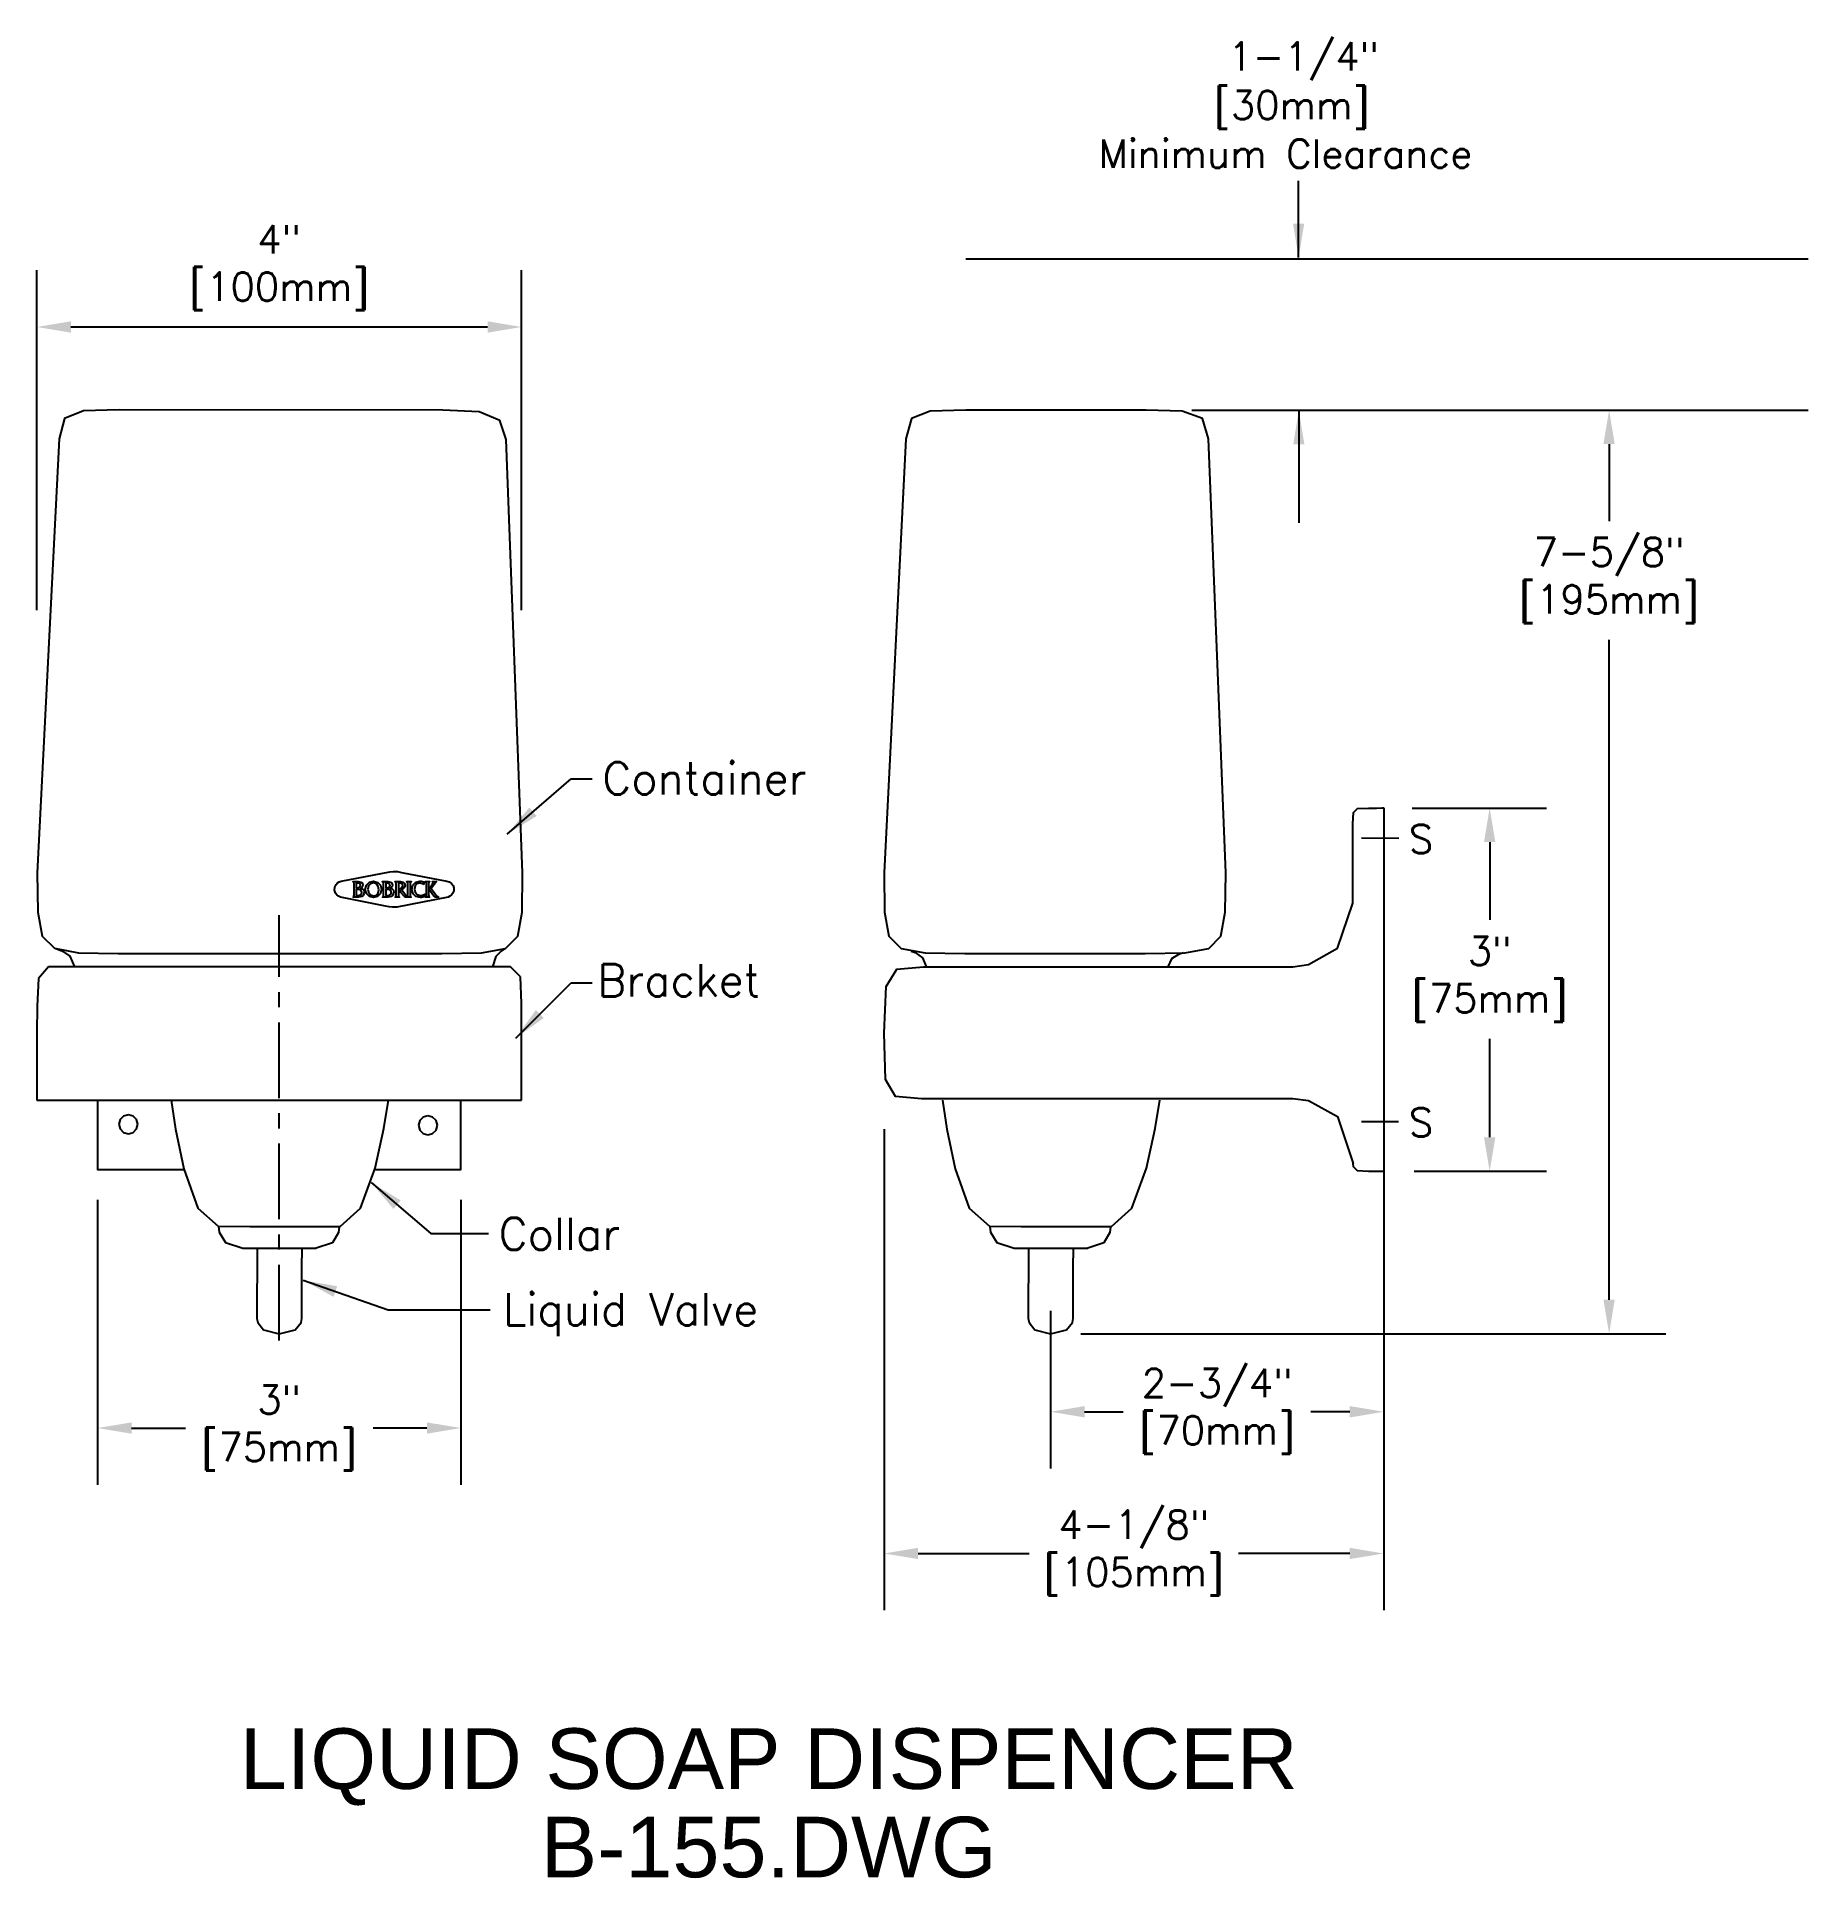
# Model space of a CAD drawing. Extents: x -2.5 to 12.1, y -0.9 to 14.3.
import ezdxf
from ezdxf.enums import TextEntityAlignment as Align

# ---------------------------------------------------------------- set-up
doc = ezdxf.new("R2010")
doc.units = 0
doc.header["$MEASUREMENT"] = 0
doc.header["$PDMODE"] = 35
doc.header["$PDSIZE"] = 0.000315
doc.linetypes.add('CENTERX2', pattern=[4, 2.5, -0.5, 0.5, -0.5])
doc.layers.get('0').update_dxf_attribs({"linetype": 'CONTINUOUS'})
doc.layers.get('DEFPOINTS').update_dxf_attribs({"linetype": 'CONTINUOUS'})
for name, color, linetype in [('DETAIL', 4, 'CONTINUOUS'), ('DIM', 1, 'CONTINUOUS'), ('TEXT', 2, 'CONTINUOUS')]:
    doc.layers.add(name, color=color, linetype=linetype)
doc.styles.add('ARIAL_5', font='ARIAL.TTF', dxfattribs={"height": 5})
doc.styles.add('DIM_S_8', font='simplex.shx', dxfattribs={"height": 0.234375})
doc.dimstyles.new('DIM_S_7', dxfattribs={"dimtxt": 0.12, "dimasz": 0.28125, "dimexe": 0.46875, "dimexo": 0.25, "dimgap": 0.09375, "dimtad": 1, "dimtih": 1, "dimtoh": 1, "dimdec": 4, "dimrnd": 0.0625, "dimzin": 0, "dimtxsty": 'DIM_S_8', "dimcen": 0.09375, "dimaunit": 1, "dimazin": 3, "dimtfac": 1, "dimtdec": 4, "dimtofl": 0, "dimtmove": 0, "dimatfit": 3, "dimtolj": 1, "dimtzin": 0})

# ---------------------------------------------------------------- blocks, each defined once
blk = doc.blocks.new('TBLK_TX')
blk = doc.blocks.new('*D10')
at = {"color": 0, "linetype": 'BYBLOCK'}
for p, q in [((-2.533, 9.576), (-2.533, 12.383)), ((1.467, 9.576), (1.467, 12.383)), ((-2.252, 11.914), (1.186, 11.914))]:
    blk.add_line(p, q, dxfattribs=at)
for points in [[(-2.252, 11.961), (-2.252, 11.867), (-2.533, 11.914)], [(1.186, 11.961), (1.186, 11.867), (1.467, 11.914)]]:
    blk.add_solid(points, dxfattribs=at)
at = {"layer": 'DEFPOINTS', "color": 0, "linetype": 'BYBLOCK'}
for p in [(1.467, 11.914), (-2.533, 9.326), (1.467, 9.326)]:
    blk.add_point(p, dxfattribs=at)
at = {"color": 0, "linetype": 'BYBLOCK', "insert": (-0.533, 12.404), "char_height": 0.2344, "attachment_point": 5, "style": 'DIM_S_8'}
blk.add_mtext('\\A1;4"\\P[100mm]', dxfattribs=at)
blk = doc.blocks.new('*D11')
at = {"color": 0, "linetype": 'BYBLOCK'}
for p, q in [((7.249, 11.228), (10.912, 11.228)), ((10.444, 10.947), (10.444, 10.312)), ((10.444, 3.884), (10.444, 9.332)), ((6.084, 3.603), (10.912, 3.603))]:
    blk.add_line(p, q, dxfattribs=at)
for points in [[(10.397, 10.947), (10.49, 10.947), (10.444, 11.228)], [(10.397, 3.884), (10.49, 3.884), (10.444, 3.603)]]:
    blk.add_solid(points, dxfattribs=at)
at = {"layer": 'DEFPOINTS', "color": 0, "linetype": 'BYBLOCK'}
for p in [(6.999, 11.228), (5.834, 3.603), (10.444, 3.603)]:
    blk.add_point(p, dxfattribs=at)
at = {"color": 0, "linetype": 'BYBLOCK', "insert": (10.444, 9.822), "char_height": 0.2344, "attachment_point": 5, "style": 'DIM_S_8'}
blk.add_mtext('\\A1;7-5/8"\\P[195mm]', dxfattribs=at)
blk = doc.blocks.new('*D12')
at = {"color": 0, "linetype": 'BYBLOCK'}
for p, q in [((8.818, 7.943), (9.927, 7.943)), ((9.458, 7.662), (9.458, 7.019)), ((9.458, 5.225), (9.458, 6.039)), ((8.834, 4.944), (9.927, 4.944))]:
    blk.add_line(p, q, dxfattribs=at)
for points in [[(9.411, 7.662), (9.505, 7.662), (9.458, 7.943)], [(9.411, 5.225), (9.505, 5.225), (9.458, 4.944)]]:
    blk.add_solid(points, dxfattribs=at)
at = {"layer": 'DEFPOINTS', "color": 0, "linetype": 'BYBLOCK'}
for p in [(8.568, 7.943), (8.584, 4.944), (9.458, 4.944)]:
    blk.add_point(p, dxfattribs=at)
at = {"color": 0, "linetype": 'BYBLOCK', "insert": (9.458, 6.529), "char_height": 0.2344, "attachment_point": 5, "style": 'DIM_S_8'}
blk.add_mtext('\\A1;3"\\P[75mm]', dxfattribs=at)
blk = doc.blocks.new('*D13')
at = {"color": 0, "linetype": 'BYBLOCK'}
for p, q in [((8.584, 4.694), (8.584, 2.49)), ((5.834, 3.792), (5.834, 2.49)), ((6.115, 2.959), (6.434, 2.959)), ((8.303, 2.959), (7.983, 2.959))]:
    blk.add_line(p, q, dxfattribs=at)
for points in [[(6.115, 3.006), (6.115, 2.912), (5.834, 2.959)], [(8.303, 3.006), (8.303, 2.912), (8.584, 2.959)]]:
    blk.add_solid(points, dxfattribs=at)
at = {"layer": 'DEFPOINTS', "color": 0, "linetype": 'BYBLOCK'}
for p in [(8.584, 4.944), (5.834, 4.042), (5.834, 2.959)]:
    blk.add_point(p, dxfattribs=at)
at = {"color": 0, "linetype": 'BYBLOCK', "insert": (7.209, 2.963), "char_height": 0.2344, "attachment_point": 5, "style": 'DIM_S_8'}
blk.add_mtext('\\A1;2-3/4"\\P[70mm]', dxfattribs=at)
blk = doc.blocks.new('*D14')
at = {"color": 0, "linetype": 'BYBLOCK'}
for p, q in [((8.584, 5.834), (8.584, 1.321)), ((4.459, 5.292), (4.459, 1.321)), ((4.74, 1.789), (5.658, 1.789)), ((8.303, 1.789), (7.385, 1.789))]:
    blk.add_line(p, q, dxfattribs=at)
for points in [[(4.74, 1.836), (4.74, 1.743), (4.459, 1.789)], [(8.303, 1.836), (8.303, 1.743), (8.584, 1.789)]]:
    blk.add_solid(points, dxfattribs=at)
at = {"layer": 'DEFPOINTS', "color": 0, "linetype": 'BYBLOCK'}
for p in [(8.584, 6.084), (4.459, 5.542), (8.584, 1.789)]:
    blk.add_point(p, dxfattribs=at)
at = {"color": 0, "linetype": 'BYBLOCK', "insert": (6.521, 1.793), "char_height": 0.2344, "attachment_point": 5, "style": 'DIM_S_8'}
blk.add_mtext('\\A1;4-1/8"\\P[105mm]', dxfattribs=at)
blk = doc.blocks.new('*D15')
at = {"color": 0, "linetype": 'BYBLOCK'}
for p, q in [((-2.033, 4.709), (-2.033, 2.356)), ((0.967, 4.709), (0.967, 2.356)), ((-1.752, 2.825), (-1.307, 2.825)), ((0.686, 2.825), (0.242, 2.825))]:
    blk.add_line(p, q, dxfattribs=at)
for points in [[(-1.752, 2.871), (-1.752, 2.778), (-2.033, 2.825)], [(0.686, 2.871), (0.686, 2.778), (0.967, 2.825)]]:
    blk.add_solid(points, dxfattribs=at)
at = {"layer": 'DEFPOINTS', "color": 0, "linetype": 'BYBLOCK'}
for p in [(-2.033, 4.959), (0.967, 4.959), (0.967, 2.825)]:
    blk.add_point(p, dxfattribs=at)
at = {"color": 0, "linetype": 'BYBLOCK', "insert": (-0.533, 2.825), "char_height": 0.2344, "attachment_point": 5, "style": 'DIM_S_8'}
blk.add_mtext('\\A1;3"\\P[75mm]', dxfattribs=at)

msp = doc.modelspace()

# ---------------------------------------------------------------- linework, layer by layer
at = {"layer": 'DETAIL', "linetype": 'CENTERX2', "ltscale": 0.25}
msp.add_line((-0.53291, 3.54824), (-0.53291, 7.05895), dxfattribs=at)
at = {"layer": 'DETAIL', "ltscale": 0.75}
for p, q in [((-2.43697, 6.6329), (-2.51908, 6.53582)), ((1.37662, 6.6329), (-2.43697, 6.6329)), ((1.45736, 6.54934), (1.37662, 6.6329)), ((1.4663, 6.32942), (1.45736, 6.54934)), ((-2.51908, 6.53582), (-2.53181, 6.30813)), ((-2.51908, 6.53582), (-2.53181, 6.30813)), ((-2.53181, 6.30813), (-2.53398, 6.08716)), ((-2.53181, 6.30813), (-2.53398, 6.08716)), ((1.46786, 6.22291), (1.4663, 6.32942)), ((-2.53398, 6.08716), (-2.53366, 5.80585)), ((-2.53398, 6.08716), (-2.53366, 5.80585)), ((1.46766, 5.90627), (1.46786, 6.22291)), ((-2.53366, 5.80585), (-2.53311, 5.60632)), ((-2.53366, 5.80585), (-2.53311, 5.60632)), ((1.46729, 5.64125), (1.46766, 5.90627)), ((1.46709, 5.53017), (1.46729, 5.64125)), ((-2.53311, 5.60632), (-2.53291, 5.53017)), ((-2.53311, 5.60632), (-2.53291, 5.53017)), ((-2.53291, 5.53017), (1.46709, 5.53017)), ((-2.41687, 5.53017), (1.33374, 5.53017)), ((-0.8331, 4.30916), (-0.22697, 4.30916)), ((5.5337, 4.30916), (6.13982, 4.30916))]:
    msp.add_line(p, q, dxfattribs=at)
for points in [[(-1.85536, 11.22912), (-2.1496, 11.22089), (-2.30455, 11.1599), (-2.35039, 10.99168)], [(0.81737, 11.22791), (-1.85536, 11.22912)], [(1.33966, 10.98432), (1.28685, 11.14336), (1.1168, 11.2127), (0.81737, 11.22791)], [(5.13348, 11.22791), (4.83925, 11.21968), (4.68432, 11.15869), (4.6385, 10.99047)], [(6.62195, 11.22791), (5.13348, 11.22791)], [(7.13822, 10.98945), (7.08701, 11.15726), (6.91979, 11.21908), (6.62195, 11.22791)], [(-2.35039, 10.99168), (-2.53, 7.40854)], [(1.47527, 7.40734), (1.33966, 10.98432)], [(4.6385, 10.99047), (4.45888, 7.40738)], [(7.27989, 7.40738), (7.13822, 10.98945)], [(8.32788, 7.81357), (8.334, 7.90533), (8.36744, 7.93926), (8.45845, 7.94281)], [(8.45845, 7.94281), (8.52253, 7.94302), (8.56751, 7.94342), (8.58449, 7.94364)], [(8.58449, 7.94364), (8.58388, 4.94367)], [(8.32913, 7.15749), (8.32815, 7.50184), (8.32788, 7.7306), (8.32788, 7.81357)], [(8.40048, 7.69596), (8.70724, 7.69378)], [(-2.53, 7.40854), (-2.52517, 7.08351), (-2.48891, 6.88649), (-2.38842, 6.78536), (-2.19094, 6.748), (-1.86368, 6.74232)], [(0.81025, 6.74301), (1.13631, 6.74737), (1.33392, 6.78405), (1.435, 6.88499), (1.47148, 7.08211), (1.47527, 7.40734)], [(4.45888, 7.40738), (4.46368, 7.08233), (4.49994, 6.8853), (4.60042, 6.78416), (4.7979, 6.7468), (5.12515, 6.74111)], [(6.61483, 6.74305), (6.94091, 6.7474), (7.13854, 6.78408), (7.23963, 6.88501), (7.2761, 7.08213), (7.27989, 7.40738)], [(7.83447, 6.63257), (7.96314, 6.65145), (8.20175, 6.78697), (8.32913, 7.15749)], [(-2.37638, 6.78308), (-2.32086, 6.76062), (-2.26041, 6.71925), (-2.22202, 6.6329)], [(-1.86368, 6.74232), (0.81025, 6.74301)], [(1.33296, 6.78387), (1.29802, 6.7612), (1.25409, 6.71717), (1.22589, 6.6329)], [(4.68254, 6.76226), (4.71517, 6.74904), (4.77562, 6.70765), (4.8077, 6.63548)], [(5.12515, 6.74111), (6.61483, 6.74305)], [(6.9301, 6.74726), (6.88979, 6.73295), (6.83201, 6.69697), (6.8017, 6.63268)], [(4.45888, 6.08489), (4.4761, 6.46978), (4.56575, 6.61223), (4.78396, 6.6329)], [(4.78396, 6.6329), (7.83447, 6.63257)], [(4.76694, 5.54165), (4.55318, 5.56128), (4.47181, 5.70162), (4.45888, 6.08489)], [(-2.03291, 5.53017), (-2.03291, 4.95917), (-1.31939, 4.95917)], [(-1.42651, 5.53017), (-1.39048, 5.29247), (-1.32172, 4.96568), (-1.20485, 4.63878), (-1.03803, 4.48993)], [(-0.0296, 4.48905), (0.13849, 4.63994), (0.25841, 4.96945), (0.33029, 5.2985), (0.36738, 5.53017)], [(0.25467, 4.95917), (0.96709, 4.95917), (0.96709, 5.53017)], [(7.83386, 5.54197), (4.76694, 5.54165)], [(4.94029, 5.53017), (4.97632, 5.29247), (5.04508, 4.96568), (5.16195, 4.63878), (5.32877, 4.48993)], [(6.33719, 4.48905), (6.50528, 4.63994), (6.62521, 4.96945), (6.69708, 5.2985), (6.73418, 5.53017)], [(7.83433, 5.54489), (7.96301, 5.5295), (8.20159, 5.39746), (8.33235, 5.00987)], [(-1.77799, 5.41121), (-1.81753, 5.40052), (-1.84563, 5.37242), (-1.85632, 5.33289)], [(-1.85632, 5.33289), (-1.84563, 5.29335), (-1.81753, 5.26524), (-1.77799, 5.25455)], [(-1.69962, 5.33289), (-1.71032, 5.37242), (-1.73844, 5.40052), (-1.77799, 5.41121)], [(-1.77799, 5.25455), (-1.73844, 5.26524), (-1.71032, 5.29335), (-1.69962, 5.33289)], [(0.69377, 5.40237), (0.65424, 5.39168), (0.62614, 5.36358), (0.61544, 5.32405)], [(0.61544, 5.32405), (0.62614, 5.2845), (0.65424, 5.2564), (0.69377, 5.24571)], [(0.77211, 5.32405), (0.76142, 5.36358), (0.73331, 5.39168), (0.69377, 5.40237)], [(0.69377, 5.24571), (0.73331, 5.2564), (0.76142, 5.2845), (0.77211, 5.32405)], [(8.39922, 5.35648), (8.70603, 5.35431)], [(8.45845, 4.94312), (8.36827, 4.9493), (8.33442, 4.98216), (8.33235, 5.00987)], [(8.58388, 4.94367), (8.56706, 4.94353), (8.52237, 4.94327), (8.45845, 4.94312)], [(-1.03803, 4.48993), (-0.77564, 4.4897), (-0.29057, 4.48928), (-0.0296, 4.48905)], [(-1.03512, 4.48873), (-1.02813, 4.44215), (-0.97624, 4.35566), (-0.8331, 4.30916)], [(-0.03788, 4.48443), (-0.04362, 4.43915), (-0.09425, 4.35395), (-0.22697, 4.30916)], [(5.32877, 4.48993), (5.59116, 4.4897), (6.07622, 4.48928), (6.33719, 4.48905)], [(5.33168, 4.48873), (5.33867, 4.44215), (5.39055, 4.35566), (5.5337, 4.30916)], [(6.32892, 4.48443), (6.32317, 4.43915), (6.27255, 4.35395), (6.13982, 4.30916)], [(-0.71539, 4.30916), (-0.71822, 3.72853)], [(-0.34562, 3.72853), (-0.34664, 3.87535), (-0.34749, 4.14806), (-0.34458, 4.30916)], [(5.65141, 4.30916), (5.64857, 3.72853)], [(6.02117, 3.72853), (6.02016, 3.87535), (6.01931, 4.14806), (6.02222, 4.30916)], [(-0.71822, 3.72853), (-0.71104, 3.6961), (-0.66268, 3.63575), (-0.53291, 3.60291)], [(-0.53291, 3.60291), (-0.40081, 3.6352), (-0.3524, 3.69582), (-0.34562, 3.72853)], [(5.64857, 3.72853), (5.65576, 3.6961), (5.70412, 3.63575), (5.83388, 3.60291)], [(5.83388, 3.60291), (5.96599, 3.6352), (6.01439, 3.69582), (6.02117, 3.72853)]]:
    msp.add_lwpolyline(points, dxfattribs=at)
for points in [[(0.47471, 7.4102), (0.84986, 7.33817), (0.87058, 7.33246), (0.88887, 7.32081), (0.90177, 7.30301), (0.90842, 7.28303), (0.90687, 7.26101), (0.9001, 7.24105), (0.88913, 7.22663), (0.87591, 7.21505), (0.8599, 7.20755), (0.43622, 7.12381), (0.4051, 7.1232), (0.3744, 7.12723), (0.3441, 7.13218), (-0.0277, 7.20755), (-0.04422, 7.21433), (-0.05831, 7.22655), (-0.06958, 7.24105), (-0.07613, 7.26484), (-0.07452, 7.29069), (-0.06453, 7.31304), (-0.05201, 7.32493), (-0.03799, 7.33312), (-0.02267, 7.33817), (0.37926, 7.4152), (0.41102, 7.42034), (0.44388, 7.41768)], [(0.08457, 7.30812), (0.08456, 7.31811), (0.08276, 7.32818), (0.07656, 7.33479), (0.07656, 7.33537), (0.1197, 7.33537), (0.14025, 7.33191), (0.15322, 7.32217), (0.15775, 7.30715), (0.15533, 7.29588), (0.14888, 7.28767), (0.13955, 7.28184), (0.15452, 7.27551), (0.16516, 7.26398), (0.16922, 7.2474), (0.16626, 7.23328), (0.15846, 7.2216), (0.14737, 7.21333), (0.13417, 7.20882), (0.1204, 7.20739), (0.1066, 7.20729), (0.07656, 7.20729), (0.07656, 7.20788), (0.08268, 7.21449), (0.08452, 7.22462), (0.08457, 7.23474)], [(0.10914, 7.28379), (0.12186, 7.28549), (0.13308, 7.29169), (0.13791, 7.30403), (0.13448, 7.31526), (0.12604, 7.32181), (0.11533, 7.32331), (0.10314, 7.32195), (0.10314, 7.28379)], [(0.31081, 7.2727), (0.30149, 7.23729), (0.27729, 7.21312), (0.24382, 7.20418), (0.21058, 7.21282), (0.18659, 7.23648), (0.17738, 7.27173), (0.18658, 7.30574), (0.21095, 7.32997), (0.24564, 7.33868), (0.27953, 7.32945), (0.30241, 7.30542)], [(0.19813, 7.27347), (0.20386, 7.24703), (0.21995, 7.22647), (0.24473, 7.2182), (0.26878, 7.22487), (0.28446, 7.24279), (0.29006, 7.2688), (0.28461, 7.29592), (0.269, 7.3165), (0.24437, 7.32467), (0.21984, 7.31793), (0.20385, 7.29981)], [(0.32843, 7.30812), (0.32842, 7.31811), (0.32662, 7.32818), (0.32042, 7.33479), (0.32042, 7.33537), (0.36357, 7.33537), (0.38411, 7.33191), (0.39709, 7.32217), (0.40161, 7.30715), (0.3992, 7.29588), (0.39274, 7.28767), (0.38341, 7.28184), (0.39838, 7.27551), (0.40903, 7.26398), (0.41308, 7.2474), (0.41013, 7.23328), (0.40232, 7.2216), (0.39124, 7.21333), (0.37803, 7.20882), (0.36426, 7.20739), (0.35046, 7.20729), (0.32042, 7.20729), (0.32042, 7.20788), (0.32654, 7.21449), (0.32837, 7.22462), (0.32843, 7.23474)], [(0.35301, 7.28379), (0.36572, 7.28549), (0.37694, 7.29169), (0.38177, 7.30403), (0.37834, 7.31526), (0.3699, 7.32181), (0.3592, 7.32331), (0.347, 7.32195), (0.347, 7.28379)], [(0.46748, 7.33537), (0.48809, 7.33118), (0.50082, 7.32003), (0.50516, 7.30403), (0.50098, 7.28836), (0.49035, 7.27649), (0.47621, 7.26978), (0.50243, 7.23454), (0.51117, 7.22454), (0.52136, 7.21522), (0.53192, 7.20729), (0.51518, 7.20729), (0.50662, 7.20822), (0.49981, 7.2113), (0.49406, 7.21703), (0.47184, 7.24642), (0.4551, 7.27387), (0.46974, 7.27805), (0.48166, 7.28687), (0.48659, 7.3017), (0.48321, 7.31366), (0.47462, 7.32108), (0.46311, 7.32331), (0.45897, 7.32299), (0.45487, 7.32246), (0.45073, 7.32175), (0.45073, 7.23454), (0.45079, 7.22443), (0.45267, 7.21436), (0.45893, 7.20788), (0.45893, 7.20729), (0.42415, 7.20729), (0.42415, 7.20788), (0.43035, 7.2144), (0.43215, 7.22452), (0.43216, 7.23454), (0.43216, 7.30793), (0.43215, 7.31805), (0.43035, 7.32817), (0.42415, 7.33479), (0.42415, 7.33537)], [(0.52824, 7.30793), (0.52823, 7.31805), (0.52644, 7.32817), (0.52023, 7.33479), (0.52023, 7.33537), (0.55482, 7.33537), (0.55482, 7.33479), (0.5487, 7.32813), (0.54686, 7.31797), (0.54681, 7.30793), (0.54681, 7.23454), (0.54686, 7.22456), (0.5487, 7.21449), (0.55482, 7.20788), (0.55482, 7.20729), (0.52023, 7.20729), (0.52023, 7.20788), (0.52635, 7.2144), (0.52819, 7.22452), (0.52824, 7.23454)], [(0.65963, 7.31124), (0.64912, 7.31714), (0.6378, 7.32097), (0.62596, 7.32234), (0.60375, 7.31619), (0.58882, 7.29941), (0.58335, 7.27445), (0.58911, 7.2477), (0.60515, 7.22801), (0.62959, 7.22034), (0.64317, 7.22196), (0.65625, 7.22631), (0.66837, 7.2326), (0.66892, 7.2326), (0.65963, 7.21002), (0.6508, 7.2066), (0.64158, 7.20474), (0.63214, 7.20418), (0.59502, 7.21238), (0.57109, 7.23555), (0.56261, 7.27153), (0.57088, 7.3068), (0.59335, 7.33008), (0.6265, 7.33849), (0.63764, 7.33783), (0.64874, 7.3361), (0.65963, 7.33363)], [(0.68145, 7.30812), (0.68139, 7.31811), (0.67951, 7.32818), (0.67326, 7.33479), (0.67326, 7.33537), (0.70821, 7.33537), (0.70821, 7.33479), (0.70196, 7.32827), (0.70008, 7.31815), (0.70002, 7.30812), (0.70002, 7.23474), (0.70008, 7.22462), (0.70196, 7.21449), (0.70821, 7.20788), (0.70821, 7.20729), (0.67326, 7.20729), (0.67326, 7.20788), (0.67951, 7.21454), (0.68139, 7.2247), (0.68145, 7.23474)], [(0.72623, 7.30773), (0.73284, 7.31752), (0.73649, 7.32721), (0.73096, 7.33479), (0.73096, 7.33537), (0.76374, 7.33537), (0.76374, 7.33518), (0.72186, 7.27775), (0.75863, 7.22617), (0.76474, 7.21897), (0.77194, 7.21301), (0.78048, 7.20788), (0.78048, 7.20729), (0.76337, 7.20729), (0.7548, 7.20842), (0.74761, 7.21142), (0.74279, 7.21566), (0.70238, 7.27387)], [(0.11898, 7.22131), (0.1334, 7.22282), (0.14454, 7.23077), (0.14901, 7.24564), (0.14398, 7.26101), (0.13159, 7.26959), (0.11588, 7.27173), (0.10314, 7.27095), (0.10314, 7.22287)], [(0.36284, 7.22131), (0.37726, 7.22282), (0.3884, 7.23077), (0.39287, 7.24564), (0.38784, 7.26101), (0.37545, 7.26959), (0.35975, 7.27173), (0.347, 7.27095), (0.347, 7.22287)]]:
    msp.add_lwpolyline(points, close=True, dxfattribs=at)
at = {"layer": 'DIM', "linetype": 'CONTINUOUS'}
for p, q in [((5.13348, 12.47791), (12.08692, 12.47791)), ((6.99877, 11.22791), (12.08692, 11.22791))]:
    msp.add_line(p, q, dxfattribs=at)

# ---------------------------------------------------------------- block references
at = {"layer": 'TEXT', "linetype": 'CONTINUOUS'}
ref = msp.add_blockref('TBLK_TX', (3.50732, -0.1543), dxfattribs=dict(at, xscale=0.1, yscale=0.1, zscale=0.1))
ref.add_attrib('TITLE', 'LIQUID SOAP DISPENCER', dxfattribs={"layer": '0', "height": 0.5, "style": 'ARIAL_5'}).set_placement((3.50732, -0.1543), align=Align.CENTER)
ref.add_attrib('DWG_NAME', 'B-155.DWG', dxfattribs={"layer": '0', "height": 0.5, "style": 'ARIAL_5'}).set_placement((3.50732, -0.88406), align=Align.CENTER)

# ---------------------------------------------------------------- texts
at = {"layer": 'DIM', "linetype": 'CONTINUOUS', "style": 'DIM_S_8'}
for s, height, p in [('1-1/4"', 0.234375, (7.30029, 14.03027)), ('[30mm]', 0.234375, (7.18148, 13.62848)), ('Minimum Clearance', 0.234375, (6.23104, 13.2267)), ('Container', 0.265625, (2.13398, 8.05459)), ('S', 0.23438, (8.79141, 7.57092)), ('Bracket', 0.265625, (2.09306, 6.3877)), ('S', 0.23438, (8.79141, 5.23045)), ('Collar', 0.265625, (1.27875, 4.29544)), ('Liquid Valve', 0.265625, (1.31384, 3.6722))]:
    msp.add_text(s, height=height, dxfattribs=at).set_placement(p)

# ---------------------------------------------------------------- dimensions: what is measured, and where the dimension line sits
at = {"layer": 'DIM', "linetype": 'CONTINUOUS'}
dim = msp.add_linear_dim(base=(1.46709, 11.91435), p1=(-2.53291, 9.32628), p2=(1.46709, 9.32628), text='4"\\P[100mm]', dimstyle='DIM_S_7', override={"dimpost": '\\X'}, dxfattribs=at)
dim.commit()
dim.dimension.update_dxf_attribs({"geometry": '*D10', "text_midpoint": (-0.53291, 12.4043)})
for base, p1, p2, text, picture, middle in [((10.44355, 3.60291), (6.99877, 11.22791), (5.83388, 3.60291), '7-5/8"\\P[195mm]', '*D11', (10.44355, 9.82166)), ((9.45836, 4.94367), (8.56751, 7.94342), (8.58388, 4.94367), '3"\\P[75mm]', '*D12', (9.45836, 6.52875))]:
    dim = msp.add_linear_dim(base=base, p1=p1, p2=p2, angle=90, text=text, dimstyle='DIM_S_7', override={"dimpost": '\\X'}, dxfattribs=at)
    dim.commit()
    dim.dimension.update_dxf_attribs({"geometry": picture, "text_midpoint": middle, "dimtype": 160})
for base, p1, p2, text, picture, middle in [((8.58411, 1.78943), (4.45894, 5.54161), (8.58411, 6.08406), '4-1/8"\\P[105mm]', '*D14', (6.5215, 1.79288)), ((0.96709, 2.82459), (-2.03291, 4.95917), (0.96709, 4.95917), '3"\\P[75mm]', '*D15', (-0.53291, 2.82459)), ((5.83388, 2.95887), (8.58388, 4.94367), (5.83388, 4.04177), '2-3/4"\\P[70mm]', '*D13', (7.20888, 2.96312))]:
    dim = msp.add_linear_dim(base=base, p1=p1, p2=p2, text=text, dimstyle='DIM_S_7', override={"dimpost": '\\X'}, dxfattribs=at)
    dim.commit()
    dim.dimension.update_dxf_attribs({"geometry": picture, "text_midpoint": middle, "dimtype": 160})

# ---------------------------------------------------------------- leaders
for points in [[(7.88111, 12.48642), (7.88111, 13.11979)], [(7.88282, 11.22533), (7.88282, 10.296)], [(1.34893, 7.7279), (1.8753, 8.1839), (2.05076, 8.1839)], [(1.41911, 6.04418), (1.8753, 6.50019), (2.05076, 6.50019)], [(0.226, 4.85155), (0.71728, 4.43062), (1.19507, 4.43062)], [(-0.33546, 4.04477), (0.36637, 3.79922), (1.20856, 3.79922)]]:
    msp.add_leader(points, dimstyle='DIM_S_7', dxfattribs=at)

doc.saveas('drawing.dxf')
